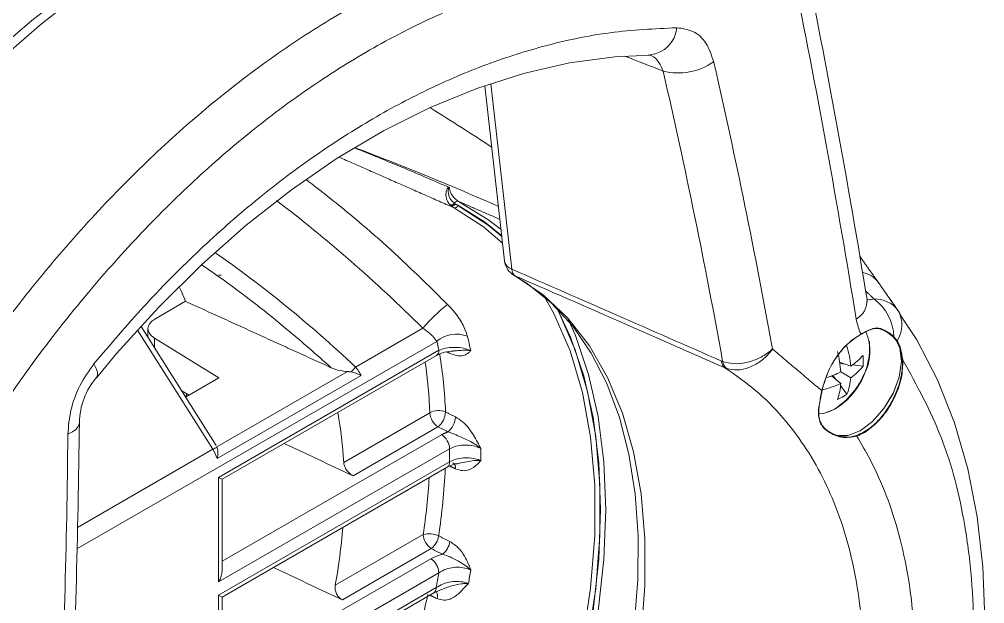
# Model space of a CAD drawing. Extents: x 11 to 120, y 2 to 94.
# Drawn here: x 94.362 to 96.868, y 12.427 to 13.945 of the extents above; entities that cross this region are included whole.
import ezdxf

# ---------------------------------------------------------------- set-up
doc = ezdxf.new("R2010")
doc.units = 0
doc.header["$MEASUREMENT"] = 0
doc.linetypes.add('SLD-Solid', pattern=[0])
doc.layers.add('OBJECT', color=7, linetype='CONTINUOUS')

msp = doc.modelspace()

# ---------------------------------------------------------------- linework, layer by layer
at = {"layer": 'OBJECT', "color": 7, "linetype": 'SLD-Solid', "lineweight": 15}
for p, q in [((95.5704, 13.7721), (95.6218, 13.3177)), ((95.5864, 13.7773), (95.641, 13.2958)), ((95.4939, 13.4655), (95.5008, 13.4619)), ((95.6467, 13.2799), (95.6501, 13.2782)), ((94.7137, 13.1664), (94.7935, 13.2125)), ((96.6474, 13.1828), (96.6239, 13.2164)), ((94.6693, 13.1372), (94.8646, 12.828)), ((94.8732, 12.838), (94.6781, 13.147)), ((94.6961, 13.1417), (94.6961, 13.1185)), ((95.4097, 13.1427), (95.2349, 13.0418)), ((95.4459, 13.1085), (94.5116, 12.5692)), ((94.7129, 13.117), (94.8804, 13.0134)), ((94.7129, 13.0918), (94.7129, 13.117)), ((95.4513, 13.0852), (94.8796, 12.7551)), ((94.8884, 12.75), (95.4451, 13.0714)), ((96.5206, 13.0441), (96.4918, 13.0548)), ((96.5063, 13.0494), (96.4924, 13.051)), ((96.5525, 13.0439), (96.5251, 13.0472)), ((94.7939, 12.9635), (94.8804, 13.0134)), ((95.2145, 13.03), (94.8752, 12.8341)), ((94.8757, 12.8044), (95.2492, 13.02)), ((96.4946, 12.9991), (96.4709, 13.0186)), ((96.4828, 13.0088), (96.4745, 13.02)), ((96.4946, 13.0291), (96.5206, 13.0141)), ((96.4484, 12.989), (96.4485, 12.9896)), ((96.5107, 12.9715), (96.4942, 12.9936)), ((94.8029, 12.9687), (94.7836, 12.9799)), ((94.795, 12.9642), (94.7964, 12.9725)), ((96.4414, 12.9554), (96.4415, 12.9558)), ((95.4281, 12.9229), (95.2042, 12.7937)), ((95.2287, 12.7592), (95.4489, 12.8864)), ((95.4584, 12.866), (94.8884, 12.537)), ((94.5132, 12.6252), (94.8646, 12.828)), ((94.8796, 12.4833), (95.4792, 12.8295)), ((95.4792, 12.7951), (94.8796, 12.4489)), ((94.8884, 12.4438), (95.473, 12.7813)), ((94.8796, 12.7551), (94.8796, 12.4833)), ((94.8884, 12.75), (94.8796, 12.7551)), ((94.8884, 12.5129), (94.8884, 12.75)), ((95.4106, 12.6066), (95.1824, 12.4749)), ((95.2007, 12.4369), (95.4315, 12.5701)), ((95.4305, 12.5437), (94.8884, 12.2308)), ((94.8796, 12.1771), (95.4513, 12.5072)), ((95.4442, 12.4686), (94.8796, 12.1427)), ((94.8796, 12.4489), (94.8796, 12.1771)), ((94.8884, 12.4438), (94.8796, 12.4489)), ((94.8884, 12.1376), (95.4379, 12.4549)), ((94.8884, 12.2067), (94.8884, 12.4438))]:
    msp.add_line(p, q, dxfattribs=at)
at = {"layer": 'OBJECT', "color": 7, "linetype": 'SLD-Solid', "lineweight": 15, "flags": 128}
for points in [[(95.7781, 14.5127), (95.7133, 14.5133), (95.5891, 14.5056), (95.4618, 14.4865), (95.3318, 14.456), (95.1996, 14.4143), (95.0658, 14.3615), (94.9312, 14.298), (94.7962, 14.2239), (94.6614, 14.1397), (94.5275, 14.0457), (94.3949, 13.9424), (94.2643, 13.8302), (94.1363, 13.7096), (94.0113, 13.5811), (93.8961, 13.4526), (93.861, 13.4113)], [(95.7971, 14.5056), (95.6694, 14.5035), (95.5377, 14.4887), (95.4027, 14.4613), (95.2649, 14.4213), (95.1251, 14.3689), (94.984, 14.3045), (94.8421, 14.2283), (94.7002, 14.1407), (94.5591, 14.0421), (94.4193, 13.9331), (94.2815, 13.814), (94.1465, 13.6856), (94.0148, 13.5483), (93.8871, 13.403)], [(94.5637, 13.0149), (94.6146, 13.0769), (94.7232, 13.1966), (94.8355, 13.3078), (94.9508, 13.41), (95.0687, 13.5024), (95.1876, 13.584), (95.3077, 13.6552), (95.4287, 13.7158), (95.55, 13.7656), (95.6708, 13.8043), (95.7905, 13.8319), (95.9085, 13.848), (95.9997, 13.8518)], [(95.6147, 13.381), (95.579, 13.4106), (95.5005, 13.4611)], [(95.5008, 13.4619), (95.5696, 13.4187), (95.6145, 13.3823)], [(95.6127, 13.3987), (95.5788, 13.4252), (95.5022, 13.472)], [(95.4892, 13.4561), (95.5672, 13.4059), (95.6166, 13.3635)], [(95.6467, 13.2799), (95.6805, 13.2588), (95.743, 13.2086), (95.7987, 13.1481), (95.847, 13.0779), (95.8876, 12.9986), (95.9203, 12.9109), (95.9448, 12.8154), (95.961, 12.7127), (95.9687, 12.6035), (95.968, 12.4887), (95.9586, 12.3691), (95.9407, 12.2456), (95.9143, 12.1192), (95.8797, 11.9908), (95.837, 11.8615), (95.7865, 11.7323), (95.7288, 11.6042), (95.6641, 11.4781), (95.6282, 11.4143)], [(95.6501, 13.2782), (95.7218, 13.2292), (95.7859, 13.1685), (95.842, 13.0967), (95.8894, 13.0144), (95.9279, 12.9223), (95.957, 12.8212), (95.9766, 12.7119), (95.9864, 12.5955), (95.9864, 12.4729), (95.9766, 12.3451), (95.957, 12.2133), (95.9279, 12.0785), (95.8894, 11.942), (95.842, 11.8049), (95.7859, 11.6684), (95.7218, 11.5336), (95.6501, 11.4018)], [(94.7935, 13.2125), (94.7821, 13.2396), (94.7771, 13.2504)], [(95.7225, 13.2303), (95.7499, 13.181), (95.7919, 13.0835), (95.8238, 12.976), (95.8451, 12.8596), (95.8559, 12.7353), (95.8559, 12.6042), (95.8451, 12.4676), (95.8238, 12.3265), (95.7919, 12.1823), (95.7499, 12.0363), (95.6982, 11.8897), (95.6371, 11.744), (95.5672, 11.6003), (95.4892, 11.4601)], [(96.5638, 13.2129), (96.563, 13.2162), (96.5629, 13.2172)], [(95.7578, 13.1957), (95.7934, 13.1189), (95.8273, 13.0189), (95.8517, 12.9103), (95.8664, 12.7941), (95.8713, 12.6713), (95.8664, 12.5427), (95.8517, 12.4095), (95.8273, 12.2728), (95.7934, 12.1336), (95.7503, 11.9931), (95.6983, 11.8525), (95.6379, 11.7129), (95.5696, 11.5754), (95.4939, 11.4412)], [(95.5005, 11.4533), (95.579, 11.5944), (95.6493, 11.7389), (95.7107, 11.8855), (95.7628, 12.0329), (95.8051, 12.1798), (95.8371, 12.3248), (95.8586, 12.4667), (95.8694, 12.6042), (95.8694, 12.7361), (95.8586, 12.8611), (95.8371, 12.9782), (95.8051, 13.0862), (95.7628, 13.1844), (95.7562, 13.1971)], [(95.5022, 11.4299), (95.5788, 11.5653), (95.6481, 11.7041), (95.7092, 11.845), (95.7619, 11.9869), (95.8056, 12.1288), (95.8399, 12.2693), (95.8646, 12.4074), (95.8796, 12.5419), (95.8846, 12.6717), (95.8796, 12.7958), (95.8646, 12.9131), (95.8399, 13.0226), (95.8056, 13.1235), (95.7863, 13.1674)], [(96.6512, 11.4341), (96.6864, 11.5174), (96.7402, 11.6654), (96.7853, 11.8136), (96.821, 11.9612), (96.847, 12.1069), (96.8628, 12.2499), (96.8684, 12.3884), (96.8638, 12.5225), (96.8492, 12.6526), (96.8246, 12.7776), (96.79, 12.8965), (96.7457, 13.0084), (96.692, 13.1121), (96.6488, 13.1777)], [(96.4837, 12.8643), (96.5128, 12.8638), (96.5451, 12.8762), (96.5774, 12.9003), (96.6068, 12.9339), (96.6304, 12.9736), (96.646, 13.0158), (96.6522, 13.0564), (96.6482, 13.0916)], [(96.6483, 13.0914), (96.6522, 13.0562), (96.646, 13.0156), (96.6304, 12.9734), (96.6068, 12.9338), (96.5774, 12.9003), (96.5451, 12.8762), (96.5129, 12.8638), (96.4838, 12.8642)], [(94.5557, 13.0498), (94.5618, 13.0383), (94.565, 13.0285), (94.5651, 13.0206), (94.5626, 13.0156)], [(96.4794, 12.9327), (96.509, 12.9555), (96.5318, 12.9822)], [(96.437, 12.9204), (96.4498, 12.9214), (96.4794, 12.9327)], [(96.4577, 12.9237), (96.4702, 12.9276), (96.4783, 12.9319)], [(94.4881, 12.8675), (94.4999, 12.8732), (94.509, 12.8798), (94.515, 12.887), (94.5178, 12.8945), (94.518, 12.8969)], [(95.4381, 12.4549), (95.439, 12.4555), (95.4524, 12.4609)]]:
    msp.add_lwpolyline(points, dxfattribs=at)
at = {"layer": 'OBJECT', "color": 7, "linetype": 'SLD-Solid', "lineweight": 15}
for centre, radius, start, end in [((94.9714, 12.3797), 2.0717, 106.5663, 133.4284), ((94.9907, 12.3425), 1.9787, 106.5663, 133.4284), ((74.7906, 9.6997), 22.0545, 9.17681, 11.56398), ((95.9918, 13.9296), 0.0772, 275.9352, 355.2702), ((96.0731, 13.9615), 0.1559, 255.3028, 306.0026), ((95.4826, 13.4732), 0.0105, 256.3124, 325.7993), ((95.485, 13.4707), 0.0102, 255.5852, 329.8939), ((95.4921, 13.465), 0.0093, 251.9303, 335.2998), ((95.4996, 13.4632), 0.00922, 73.8895, 153.488), ((95.6715, 13.3233), 0.05, 186.463, 240.2141), ((95.6503, 13.3233), 0.029, 191.0797, 251.2745), ((95.6634, 13.2962), 0.0224, 181.1818, 233.5138), ((96.5409, 13.2257), 0.0625, 35.5766, 79.9448), ((96.5065, 13.2147), 0.0564, 299.9718, 2.3609), ((96.504, 13.1155), 0.1287, 2.1796, 53.2658), ((96.5835, 13.1442), 0.0745, 37.2018, 91.9632), ((95.7976, 12.8056), 0.5139, 129.0856, 139.0095), ((96.5793, 13.1509), 0.0742, 326.445, 31.1312), ((96.4454, 13.0828), 0.1252, 330.0385, 23.8636), ((95.4967, 13.0487), 0.0785, 68.3317, 130.318), ((94.4449, 12.8626), 1.0308, 12.4712, 13.8056), ((94.4772, 12.8641), 1.0796, 11.7668, 13.8002), ((96.3819, 13.093), 0.1878, 300.8969, 4.9829), ((96.5473, 13.1272), 0.00047, 235.2929, 12.3578), ((96.6315, 13.1209), 0.00116, 258.6993, 337.1268), ((96.6401, 13.1104), 0.00117, 249.8848, 330.0489), ((95.437, 13.0834), 0.0144, 304.1262, 7.186), ((96.273, 13.0239), 0.2484, 4.6605, 16.895), ((96.6487, 13.0929), 0.00132, 249.9257, 318.8212), ((96.6488, 13.0926), 0.00132, 249.1462, 318.6593), ((95.4873, 13.0012), 0.0818, 89.1172, 120.9178), ((94.1648, 12.8694), 1.305, 2.4479, 9.0766), ((96.1824, 13.0081), 0.313, 3.8355, 13.6656), ((96.4358, 13.1734), 0.1546, 303.2272, 318.9729), ((96.4132, 13.0579), 0.14, 354.2678, 5.7322), ((96.6552, 13.061), 0.00161, 245.9504, 297.9593), ((95.0406, 13.202), 0.2518, 316.5991, 320.4981), ((94.1269, 12.8664), 1.3024, 2.4877, 8.3024), ((96.2083, 13.0575), 0.0229, 181.432, 230.4982), ((96.2154, 13.0601), 0.0276, 188.5566, 233.1411), ((96.4418, 13.1303), 0.1404, 304.1266, 322.0436), ((94.7041, 12.8942), 0.1861, 139.3001, 179.1427), ((96.3595, 13.3035), 0.3059, 288.5502, 296.2172), ((96.3806, 13.0242), 0.1404, 337.9552, 355.8706), ((96.3526, 13.1111), 0.2208, 324.2814, 335.724), ((96.638, 12.9325), 0.1983, 163.1737, 173.2362), ((96.6379, 12.9325), 0.1982, 163.34, 173.1275), ((96.3883, 13.2236), 0.2484, 283.1028, 295.3367), ((96.4482, 12.9891), 0.000218, 253.638, 340.4338), ((96.4483, 12.9897), 0.000261, 260.1548, 327.3859), ((96.3402, 13.0078), 0.1547, 341.0252, 356.7698), ((96.4461, 12.9799), 0.000209, 258.251, 72.24), ((96.429, 13.0851), 0.14, 294.2647, 305.73), ((96.4409, 12.9555), 0.000487, 276.8794, 344.8254), ((96.441, 12.9559), 0.000481, 276.5807, 345.0293), ((94.2107, 12.7409), 0.9949, 3.0404, 10.5721), ((95.4505, 12.8842), 0.0448, 66.2433, 120.0752), ((95.4743, 12.925), 0.0462, 182.6523, 236.7703), ((95.4179, 12.9264), 0.0506, 307.7417, 358.5438), ((95.4437, 12.9135), 0.0506, 307.7424, 358.5292), ((72.0566, 13.1215), 22.4624, 357.2135, 359.42704), ((95.4331, 12.8274), 0.0462, 2.6523, 56.7703), ((96.4829, 12.8635), 0.00114, 315.4092, 40.8364), ((96.483, 12.8635), 0.00114, 315.4895, 41.7604), ((96.5346, 12.8625), 0.00135, 354.5711, 55.6349), ((94.8943, 12.7793), 0.057, 109.2734, 121.4788), ((93.969, 12.8123), 1.5103, 359.3466, 0.6534), ((93.9937, 12.8143), 1.5667, 359.4233, 0.5767), ((95.4649, 12.7933), 0.0144, 304.1262, 7.186), ((95.5057, 12.7288), 0.0618, 94.7874, 121.8172), ((95.4954, 12.8027), 0.0125, 230.9694, 287.4625), ((95.48, 12.7802), 0.0146, 349.1504, 59.1573), ((93.6318, 12.8709), 1.8386, 351.6231, 357.1195), ((93.5975, 12.8727), 1.8326, 351.6513, 356.2962), ((93.6844, 12.7457), 1.5223, 349.7534, 355.4468), ((95.426, 12.5527), 0.056, 63.8019, 105.9612), ((95.4568, 12.6088), 0.0462, 182.6523, 236.7703), ((95.3998, 12.6108), 0.0516, 307.9074, 351.3292), ((95.429, 12.596), 0.0516, 307.9074, 351.3281), ((95.4052, 12.5051), 0.0462, 2.6523, 56.7703), ((93.4284, 12.8638), 2.0542, 348.9079, 350.0029), ((93.462, 12.8625), 2.1012, 349.4869, 350.4595), ((95.4298, 12.4668), 0.0144, 304.1262, 7.186), ((95.4279, 12.4467), 0.0203, 340.8125, 40.9305), ((93.1043, 12.9673), 2.3753, 342.2296, 347.4481)]:
    msp.add_arc(centre, radius, start, end, dxfattribs=at)
for centre, major_axis, ratio, start_param, end_param in [((85.8836, 20.2191), (-8.6782, 15.0549), 0.435892, 3.994547, 4.058995), ((125.2687, -0.3817), (41.2224, -18.0402), 0.041121, 2.377001, 2.380446), ((82.6583, 18.3571), (-11.7585, 13.1395), 0.561291, 3.880449, 3.934317), ((82.5973, 18.3021), (-11.7075, 13.0528), 0.561109, 3.878912, 3.933702), ((91.293, 13.319), (5.4469, -1.2998), 0.337357, 0.746749, 0.792448), ((93.698, 12.8137), (3.5048, -0.8364), 0.337357, 1.077624, 1.199033), ((94.881, 11.6707), (-1.4456, 2.1448), 0.522119, 5.078185, 5.290091), ((94.8531, 11.7138), (-1.2421, 1.844), 0.519337, 5.123317, 5.358835), ((95.6616, 12.5407), (10.7401, -4.7129), 0.058267, 1.54758, 1.598277), ((94.7561, 13.141), (0.06, -0.0009), 0.587275, 2.36523, 3.918573), ((83.6092, 18.9061), (-5.5041, 16.751), 0.560269, 4.114052, 4.16792), ((94.8375, 12.8063), (-0.0296, 0.0522), 0.572321, 4.36382, 4.804025), ((94.8584, 12.4956), (0.0212, 0.0367), 0.577335, 4.71243, 5.497828)]:
    msp.add_ellipse(centre, major_axis=major_axis, ratio=ratio, start_param=start_param, end_param=end_param, dxfattribs=at)
for points, knots in [([(94.16, 12.9234), (94.2018, 12.9854), (94.2856, 13.1096), (94.4223, 13.2848), (94.5672, 13.4506), (94.7185, 13.6024), (94.8741, 13.7387), (95.0337, 13.8595), (95.1987, 13.9651), (95.365, 14.0525), (95.5305, 14.1213), (95.6946, 14.172), (95.8592, 14.205), (96.0243, 14.2193), (96.1884, 14.2154), (96.2938, 14.1957), (96.3467, 14.1858)], [0, 0, 0, 0, 0.069874, 0.140224, 0.21209, 0.284485, 0.354361, 0.42473, 0.496663, 0.569139, 0.63829, 0.70792, 0.779053, 0.850702, 0.925062, 1, 1, 1, 1]), ([(96.3696, 14.071), (96.3223, 14.0803), (96.2273, 14.0989), (96.0766, 14.1052), (95.9204, 14.095), (95.7614, 14.0661), (95.6019, 14.0196), (95.4423, 13.9559), (95.2816, 13.8739), (95.124, 13.7754), (94.9712, 13.6623), (94.8235, 13.5354), (94.679, 13.3932), (94.5355, 13.2319), (94.394, 13.0528), (94.3048, 12.9199), (94.2601, 12.8532)], [0, 0, 0, 0, 0.069423, 0.139315, 0.210704, 0.282616, 0.352042, 0.421958, 0.493432, 0.565446, 0.634079, 0.703187, 0.773786, 0.844894, 0.922121, 1, 1, 1, 1]), ([(94.5557, 13.0498), (94.5985, 13.1003), (94.6843, 13.2015), (94.8215, 13.3401), (94.9647, 13.4677), (95.1121, 13.5809), (95.2612, 13.6782), (95.4123, 13.7602), (95.5659, 13.8269), (95.7281, 13.8792), (95.8971, 13.9151), (96.0113, 13.9205), (96.0687, 13.9232)], [0, 0, 0, 0, 0.095398, 0.190796, 0.288955, 0.387113, 0.482516, 0.577919, 0.676107, 0.774295, 0.886604, 1, 1, 1, 1]), ([(96.1647, 13.8354), (96.159, 13.8523), (96.1475, 13.8862), (96.1127, 13.9174), (96.0832, 13.9213), (96.0687, 13.9232)], [0, 0, 0, 0, 0.336948, 0.673845, 1, 1, 1, 1]), ([(95.9959, 13.8526), (95.9981, 13.8521), (96.009, 13.8496), (96.0233, 13.8354), (96.0303, 13.8185), (96.0335, 13.8107)], [0, 0, 0, 0, 0.119031, 0.589735, 1, 1, 1, 1]), ([(95.2328, 13.6108), (95.2728, 13.5947), (95.353, 13.5623), (95.4341, 13.5275), (95.4755, 13.5094), (95.4769, 13.5088)], [0, 0, 0, 0, 0.489015, 0.981928, 1, 1, 1, 1]), ([(95.4736, 13.2045), (95.4453, 13.2324), (95.3632, 13.3134), (95.242, 13.4237), (95.1449, 13.499), (95.1068, 13.5286)], [0, 0, 0, 0, 0.242395, 0.702748, 1, 1, 1, 1]), ([(95.4769, 13.5088), (95.4768, 13.5087), (95.4757, 13.5083), (95.4737, 13.5064), (95.4711, 13.5013), (95.4698, 13.4948), (95.4696, 13.4833), (95.4727, 13.4721), (95.4782, 13.4654), (95.4802, 13.463)], [0, 0, 0, 0, 0.00812, 0.048438, 0.130028, 0.293206, 0.393297, 0.782545, 1, 1, 1, 1]), ([(95.4914, 13.4673), (95.4891, 13.4692), (95.4827, 13.4745), (95.4779, 13.4839), (95.4758, 13.4941), (95.4755, 13.5), (95.4762, 13.5047), (95.4771, 13.5068), (95.4777, 13.5073), (95.478, 13.5074), (95.4782, 13.5074), (95.4785, 13.5074), (95.4787, 13.5073), (95.4788, 13.5072), (95.4788, 13.5072)], [0, 0, 0, 0, 0.214459, 0.602038, 0.702181, 0.864586, 0.942297, 0.975572, 0.983155, 0.986472, 0.990655, 0.994858, 0.995494, 1, 1, 1, 1]), ([(95.4788, 13.5072), (95.4788, 13.5072), (95.4788, 13.5073), (95.4785, 13.5076), (95.478, 13.5082), (95.4773, 13.5086), (95.4769, 13.5088)], [0, 0, 0, 0, 0.054632, 0.112789, 0.553218, 1, 1, 1, 1]), ([(95.5022, 13.472), (95.4964, 13.4761), (95.4872, 13.4825), (95.4808, 13.4964), (95.4794, 13.5043), (95.4788, 13.5072)], [0, 0, 0, 0, 0.518086, 0.825349, 1, 1, 1, 1]), ([(94.835, 13.3074), (94.8459, 13.3), (94.9217, 13.2481), (95.0355, 13.1605), (95.1335, 13.0738), (95.1718, 13.0399)], [0, 0, 0, 0, 0.092832, 0.645197, 1, 1, 1, 1]), ([(94.8791, 13.28), (94.8791, 13.28), (94.8797, 13.28), (94.8821, 13.28), (94.8846, 13.2802), (94.8861, 13.2806), (94.8863, 13.2807)], [0, 0, 0, 0, 0.012657, 0.192934, 0.849546, 1, 1, 1, 1]), ([(96.1938, 13.0398), (96.1676, 13.0514), (96.0364, 13.1091), (95.8552, 13.1886), (95.7002, 13.2563), (95.6501, 13.2782)], [0, 0, 0, 0, 0.144675, 0.723378, 1, 1, 1, 1]), ([(96.5642, 13.2179), (96.5661, 13.2171), (96.5713, 13.2151), (96.5772, 13.2173), (96.5809, 13.2187)], [0, 0, 0, 0, 0.376142, 1, 1, 1, 1]), ([(95.4736, 13.2045), (95.4787, 13.1991), (95.4939, 13.1831), (95.5144, 13.154), (95.5219, 13.1325), (95.5256, 13.1216)], [0, 0, 0, 0, 0.201185, 0.599014, 1, 1, 1, 1]), ([(96.5478, 13.1273), (96.5477, 13.1273), (96.5415, 13.1382), (96.5381, 13.152), (96.5347, 13.1658)], [0, 0, 0, 0, 0.008018, 1, 1, 1, 1]), ([(95.4459, 13.1085), (95.4427, 13.113), (95.4363, 13.1221), (95.4225, 13.1338), (95.4129, 13.1405), (95.4097, 13.1427)], [0, 0, 0, 0, 0.396075, 0.797134, 1, 1, 1, 1]), ([(96.6313, 13.1197), (96.6208, 13.1278), (96.6022, 13.1421), (96.5772, 13.1426), (96.5614, 13.1342), (96.549, 13.1278), (96.5471, 13.1268)], [0, 0, 0, 0, 0.35074, 0.624871, 0.939556, 1, 1, 1, 1]), ([(96.5478, 13.1273), (96.5583, 13.1331), (96.5764, 13.143), (96.5976, 13.1436), (96.6185, 13.1332), (96.629, 13.1236), (96.6326, 13.1204)], [0, 0, 0, 0, 0.356931, 0.612992, 0.87017, 1, 1, 1, 1]), ([(96.5471, 13.1268), (96.5351, 13.1191), (96.5113, 13.1039), (96.48, 13.0652), (96.4587, 13.0254), (96.4512, 12.9998), (96.4482, 12.9899)], [0, 0, 0, 0, 0.275405, 0.550801, 0.826443, 1, 1, 1, 1]), ([(96.4483, 12.9895), (96.4534, 13.0054), (96.4635, 13.0374), (96.4915, 13.0808), (96.5209, 13.1112), (96.5403, 13.1228), (96.5478, 13.1273)], [0, 0, 0, 0, 0.276322, 0.552658, 0.828641, 1, 1, 1, 1]), ([(95.5341, 13.0843), (95.5323, 13.0851), (95.5252, 13.0882), (95.51, 13.092), (95.4889, 13.0934), (95.4679, 13.0913), (95.4569, 13.0872), (95.4513, 13.0852)], [0, 0, 0, 0, 0.075653, 0.298165, 0.527692, 0.762957, 1, 1, 1, 1]), ([(95.48, 13.0773), (95.4877, 13.0745), (95.5021, 13.0694), (95.5176, 13.0718), (95.5271, 13.0771), (95.5318, 13.0817), (95.5337, 13.0839), (95.5341, 13.0842), (95.5341, 13.0843)], [0, 0, 0, 0, 0.315257, 0.591484, 0.816993, 0.968793, 0.996835, 1, 1, 1, 1]), ([(95.5341, 13.0843), (95.534, 13.0843), (95.5332, 13.0844), (95.5284, 13.0851), (95.5176, 13.0857), (95.5029, 13.0845), (95.4925, 13.0838), (95.4886, 13.0835)], [0, 0, 0, 0, 0.005713, 0.066025, 0.371179, 0.76651, 1, 1, 1, 1]), ([(96.188, 13.0559), (96.1973, 13.0536), (96.216, 13.0489), (96.249, 13.0522), (96.2814, 13.0629), (96.3038, 13.0767), (96.3146, 13.086), (96.3172, 13.0885), (96.3173, 13.0886)], [0, 0, 0, 0, 0.228126, 0.45619, 0.68593, 0.91858, 0.996838, 1, 1, 1, 1]), ([(96.3173, 13.0886), (96.3173, 13.0885), (96.315, 13.0853), (96.3059, 13.0732), (96.2862, 13.0549), (96.2568, 13.0392), (96.2259, 13.0322), (96.2078, 13.036), (96.1988, 13.0379)], [0, 0, 0, 0, 0.003163, 0.081336, 0.313863, 0.543601, 0.771772, 1, 1, 1, 1]), ([(96.5354, 12.8636), (96.5474, 12.8694), (96.5713, 12.881), (96.6052, 12.9156), (96.6325, 12.9583), (96.6504, 13.0058), (96.6552, 13.04), (96.6546, 13.0569), (96.6545, 13.0596)], [0, 0, 0, 0, 0.192566, 0.385131, 0.577738, 0.770507, 0.963514, 1, 1, 1, 1]), ([(96.656, 13.0596), (96.6555, 13.0447), (96.6545, 13.0148), (96.6378, 12.9663), (96.6119, 12.9218), (96.5787, 12.8859), (96.5522, 12.8686), (96.5381, 12.8632), (96.536, 12.8623)], [0, 0, 0, 0, 0.19324, 0.386487, 0.579566, 0.772391, 0.965024, 1, 1, 1, 1]), ([(96.656, 11.4862), (96.6906, 11.5806), (96.7608, 11.7716), (96.8117, 12.0116), (96.8347, 12.2037), (96.8412, 12.3503), (96.8359, 12.493), (96.8138, 12.667), (96.7631, 12.8657), (96.692, 12.9945), (96.656, 13.0596)], [0, 0, 0, 0, 0.158308, 0.320393, 0.4075, 0.494607, 0.584228, 0.67385, 0.834938, 1, 1, 1, 1]), ([(94.5557, 13.0498), (94.5428, 13.0316), (94.5172, 12.9953), (94.4933, 12.9298), (94.4898, 12.888), (94.4881, 12.8675)], [0, 0, 0, 0, 0.337927, 0.67584, 1, 1, 1, 1]), ([(95.1718, 13.0399), (95.1793, 13.037), (95.1925, 13.032), (95.2079, 13.0306), (95.2145, 13.03)], [0, 0, 0, 0, 0.575319, 1, 1, 1, 1]), ([(95.2492, 13.02), (95.2466, 13.0249), (95.2425, 13.0324), (95.2369, 13.0393), (95.2349, 13.0418)], [0, 0, 0, 0, 0.646691, 1, 1, 1, 1]), ([(96.1938, 11.1475), (96.2393, 11.2256), (96.3315, 11.3839), (96.4367, 11.6323), (96.5132, 11.8848), (96.5532, 12.1307), (96.5563, 12.3646), (96.5222, 12.5756), (96.4522, 12.7623), (96.3641, 12.8934), (96.2749, 12.9838), (96.2209, 13.0211), (96.1938, 13.0398)], [0, 0, 0, 0, 0.106181, 0.215248, 0.324491, 0.436948, 0.545406, 0.657031, 0.765163, 0.876393, 0.937925, 1, 1, 1, 1]), ([(95.2492, 13.02), (95.2491, 13.0201), (95.2451, 13.022), (95.237, 13.0256), (95.2276, 13.0279), (95.2236, 13.0289)], [0, 0, 0, 0, 0.008868, 0.572493, 1, 1, 1, 1]), ([(96.4837, 12.8627), (96.4722, 12.8681), (96.4497, 12.8788), (96.4362, 12.9063), (96.4368, 12.9317), (96.4399, 12.9491), (96.441, 12.9551)], [0, 0, 0, 0, 0.308983, 0.604099, 0.866165, 1, 1, 1, 1]), ([(96.4411, 12.9559), (96.439, 12.9429), (96.4348, 12.917), (96.4442, 12.8888), (96.465, 12.8715), (96.4796, 12.8659), (96.4837, 12.8643)], [0, 0, 0, 0, 0.306652, 0.614034, 0.892132, 1, 1, 1, 1]), ([(95.5602, 12.8301), (95.5602, 12.8302), (95.5574, 12.8357), (95.5485, 12.8536), (95.5338, 12.878), (95.5131, 12.9007), (95.5006, 12.9084), (95.4943, 12.9122)], [0, 0, 0, 0, 0.002802, 0.172015, 0.55712, 0.778452, 1, 1, 1, 1]), ([(95.4747, 12.8735), (95.4793, 12.8719), (95.4893, 12.8685), (95.5121, 12.8582), (95.5338, 12.8487), (95.5516, 12.8371), (95.5574, 12.8326), (95.5602, 12.8302), (95.5602, 12.8301)], [0, 0, 0, 0, 0.152597, 0.335216, 0.766583, 0.880806, 0.996721, 1, 1, 1, 1]), ([(96.4838, 12.8642), (96.4966, 12.8614), (96.5142, 12.8574), (96.5309, 12.8623), (96.5354, 12.8636)], [0, 0, 0, 0, 0.728741, 1, 1, 1, 1]), ([(96.536, 12.8623), (96.523, 12.8598), (96.5053, 12.8565), (96.4883, 12.8614), (96.4838, 12.8627)], [0, 0, 0, 0, 0.736893, 1, 1, 1, 1]), ([(96.536, 12.8623), (96.5478, 12.8423), (96.5932, 12.7655), (96.6522, 12.6095), (96.6902, 12.3842), (96.6885, 12.1348), (96.6521, 11.905), (96.5984, 11.702), (96.5569, 11.5892), (96.536, 11.5324)], [0, 0, 0, 0, 0.062214, 0.238483, 0.419893, 0.595629, 0.776478, 0.887615, 1, 1, 1, 1]), ([(94.8755, 12.8332), (94.8763, 12.8302), (94.8777, 12.8244), (94.8775, 12.814), (94.8764, 12.8073), (94.8757, 12.8045), (94.8757, 12.8044)], [0, 0, 0, 0, 0.378286, 0.740602, 0.992265, 1, 1, 1, 1]), ([(95.4792, 12.8295), (95.4845, 12.8319), (95.495, 12.8368), (95.515, 12.8396), (95.5354, 12.8386), (95.5507, 12.8346), (95.5581, 12.8311), (95.5602, 12.8301)], [0, 0, 0, 0, 0.22747, 0.454853, 0.682237, 0.909584, 1, 1, 1, 1]), ([(95.2042, 12.7937), (95.2046, 12.7909), (95.2054, 12.7853), (95.2099, 12.7763), (95.2161, 12.7681), (95.2228, 12.7623), (95.2271, 12.7601), (95.2287, 12.7592)], [0, 0, 0, 0, 0.216609, 0.433176, 0.650777, 0.869529, 1, 1, 1, 1]), ([(95.5602, 12.7986), (95.5581, 12.7995), (95.5507, 12.8026), (95.5354, 12.8058), (95.515, 12.8061), (95.495, 12.8027), (95.4845, 12.7976), (95.4792, 12.7951)], [0, 0, 0, 0, 0.090605, 0.317992, 0.545361, 0.772689, 1, 1, 1, 1]), ([(95.4943, 12.7774), (95.5006, 12.7753), (95.5131, 12.771), (95.5338, 12.7747), (95.5485, 12.7859), (95.5574, 12.7956), (95.5602, 12.7985), (95.5602, 12.7986)], [0, 0, 0, 0, 0.221548, 0.44288, 0.827985, 0.997198, 1, 1, 1, 1]), ([(95.5602, 12.7986), (95.5602, 12.7986), (95.5574, 12.7988), (95.5516, 12.7991), (95.5338, 12.7986), (95.5161, 12.7936), (95.5019, 12.7913), (95.5005, 12.7911)], [0, 0, 0, 0, 0.004604, 0.167339, 0.327699, 0.933305, 1, 1, 1, 1]), ([(95.5341, 12.5142), (95.5341, 12.5143), (95.5337, 12.5153), (95.5318, 12.5209), (95.5271, 12.5331), (95.5176, 12.552), (95.5021, 12.5737), (95.4877, 12.5832), (95.48, 12.5883)], [0, 0, 0, 0, 0.003165, 0.031207, 0.183007, 0.408516, 0.684743, 1, 1, 1, 1]), ([(95.4607, 12.5553), (95.4598, 12.5551), (95.4486, 12.5524), (95.4392, 12.5479), (95.4305, 12.5437)], [0, 0, 0, 0, 0.081826, 1, 1, 1, 1]), ([(95.4607, 12.5553), (95.4673, 12.5532), (95.4808, 12.5488), (95.5002, 12.5386), (95.5176, 12.528), (95.5284, 12.5195), (95.5332, 12.5151), (95.534, 12.5143), (95.5341, 12.5142)], [0, 0, 0, 0, 0.24586, 0.504617, 0.760113, 0.957329, 0.996307, 1, 1, 1, 1]), ([(95.4513, 12.5072), (95.4573, 12.5106), (95.4685, 12.5172), (95.4895, 12.5217), (95.5098, 12.5218), (95.5248, 12.5185), (95.5321, 12.5152), (95.5341, 12.5142)], [0, 0, 0, 0, 0.252206, 0.478104, 0.698136, 0.91548, 1, 1, 1, 1]), ([(95.5279, 12.4791), (95.5263, 12.4798), (95.5192, 12.4826), (95.5041, 12.4854), (95.4826, 12.4844), (95.4612, 12.4788), (95.4498, 12.472), (95.4442, 12.4686)], [0, 0, 0, 0, 0.06622, 0.289538, 0.521764, 0.760041, 1, 1, 1, 1]), ([(95.1824, 12.4749), (95.1821, 12.4717), (95.1815, 12.4653), (95.1841, 12.4551), (95.189, 12.4462), (95.195, 12.44), (95.1991, 12.4378), (95.2007, 12.4369)], [0, 0, 0, 0, 0.220859, 0.441926, 0.657693, 0.867325, 1, 1, 1, 1]), ([(95.4471, 12.44), (95.4528, 12.4382), (95.4642, 12.4346), (95.4845, 12.4391), (95.5045, 12.4537), (95.5184, 12.4697), (95.5265, 12.4778), (95.5278, 12.479), (95.5279, 12.4791)], [0, 0, 0, 0, 0.174609, 0.349137, 0.641913, 0.941152, 0.997522, 1, 1, 1, 1]), ([(95.5279, 12.4791), (95.5278, 12.4791), (95.5255, 12.4792), (95.5199, 12.4793), (95.5048, 12.4785), (95.481, 12.4731), (95.4618, 12.4652), (95.4522, 12.4612)], [0, 0, 0, 0, 0.003779, 0.106782, 0.248279, 0.624078, 1, 1, 1, 1])]:
    msp.add_open_spline(points, degree=3, knots=knots, dxfattribs=at)
for points in [[(95.1925, 13.5869), (95.4892, 13.4561)], [(95.4802, 13.463), (95.4825, 13.4608)], [(95.4825, 13.4608), (95.4892, 13.4561)], [(95.4939, 13.4655), (95.4914, 13.4673)], [(95.5005, 13.4611), (95.4939, 13.4655)], [(95.5022, 13.472), (95.6096, 13.4255)], [(96.5442, 13.3294), (96.5918, 13.2621)], [(96.5918, 13.2621), (96.6428, 13.1893)], [(96.5809, 13.2187), (96.5591, 13.2397)], [(95.1718, 13.0399), (94.7935, 13.2125)], [(96.6428, 13.1893), (96.647, 13.1826)], [(96.647, 13.1826), (96.6494, 13.1785)], [(96.6397, 13.1093), (96.6313, 13.1197)], [(96.6326, 13.1204), (96.6412, 13.1098)], [(96.6482, 13.0916), (96.6397, 13.1093)], [(96.6412, 13.1098), (96.6497, 13.092)], [(96.3173, 13.0886), (96.4461, 12.9797)], [(96.6482, 13.0916), (96.6483, 13.0914)], [(96.6545, 13.0596), (96.6483, 13.0914)], [(96.6498, 13.0917), (96.6497, 13.092)], [(96.6498, 13.0917), (96.656, 13.0596)], [(95.4727, 13.0807), (95.48, 13.0773)], [(96.1855, 13.0569), (96.188, 13.0559)], [(96.1988, 13.0379), (96.1938, 13.0398)], [(95.2236, 13.0289), (95.2145, 13.03)], [(96.4461, 12.9797), (96.4481, 12.9889)], [(96.4483, 12.9895), (96.4481, 12.9889)], [(96.4411, 12.9554), (96.4461, 12.9797)], [(96.446, 12.9802), (96.4412, 12.9562)], [(96.4411, 12.9554), (96.441, 12.9551)], [(95.4943, 12.9122), (95.4686, 12.9251)], [(95.4489, 12.8864), (95.4747, 12.8735)], [(95.4747, 12.8735), (95.4584, 12.866)], [(96.4838, 12.8642), (96.4837, 12.8643)], [(96.4837, 12.8627), (96.4838, 12.8627)], [(94.8752, 12.8341), (94.8755, 12.8332)], [(95.2287, 12.7592), (95.0496, 12.8431)], [(95.4797, 12.7842), (95.4943, 12.7774)], [(95.48, 12.5883), (95.4508, 12.603)], [(95.4315, 12.5701), (95.4607, 12.5553)], [(95.2007, 12.4369), (95.0218, 12.5209)], [(95.4276, 12.4489), (95.4471, 12.44)]]:
    msp.add_open_spline(points, degree=1, dxfattribs=at)

doc.saveas('drawing.dxf')
